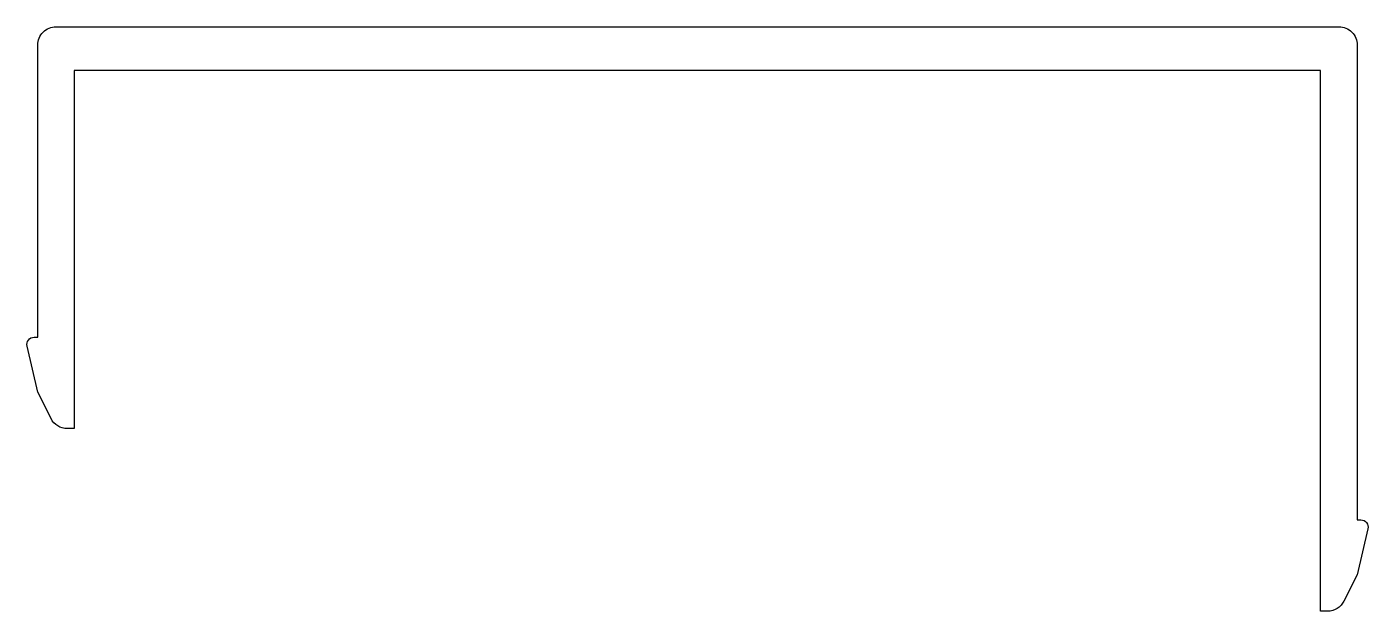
# Model space of a CAD drawing. Extents: x 996.7 to 1033.4, y 3.7 to 19.7.
import ezdxf

# ---------------------------------------------------------------- set-up
doc = ezdxf.new("R2010")
doc.units = 0
doc.header["$LTSCALE"] = 15
doc.layers.get('0').update_dxf_attribs({"linetype": 'CONTINUOUS'})

msp = doc.modelspace()

# ---------------------------------------------------------------- linework, layer by layer
at = {"color": 0}
msp.add_lwpolyline([(1033.181, 6.16, -0.483539), (1033.376, 5.914), (1033.081, 4.66), (1032.719, 3.936, -0.284079), (1032.272, 3.66), (1032.081, 3.66), (1032.081, 18.46), (997.981, 18.46), (997.981, 8.66), (997.79, 8.66, -0.284079), (997.343, 8.936), (996.981, 9.66), (996.687, 10.914, -0.483539), (996.881, 11.16), (996.981, 11.16), (996.981, 19.16, -0.414214), (997.481, 19.66), (1032.581, 19.66, -0.414214), (1033.081, 19.16), (1033.081, 6.16)], format="xyb", close=True, dxfattribs=at)

doc.saveas('drawing.dxf')
